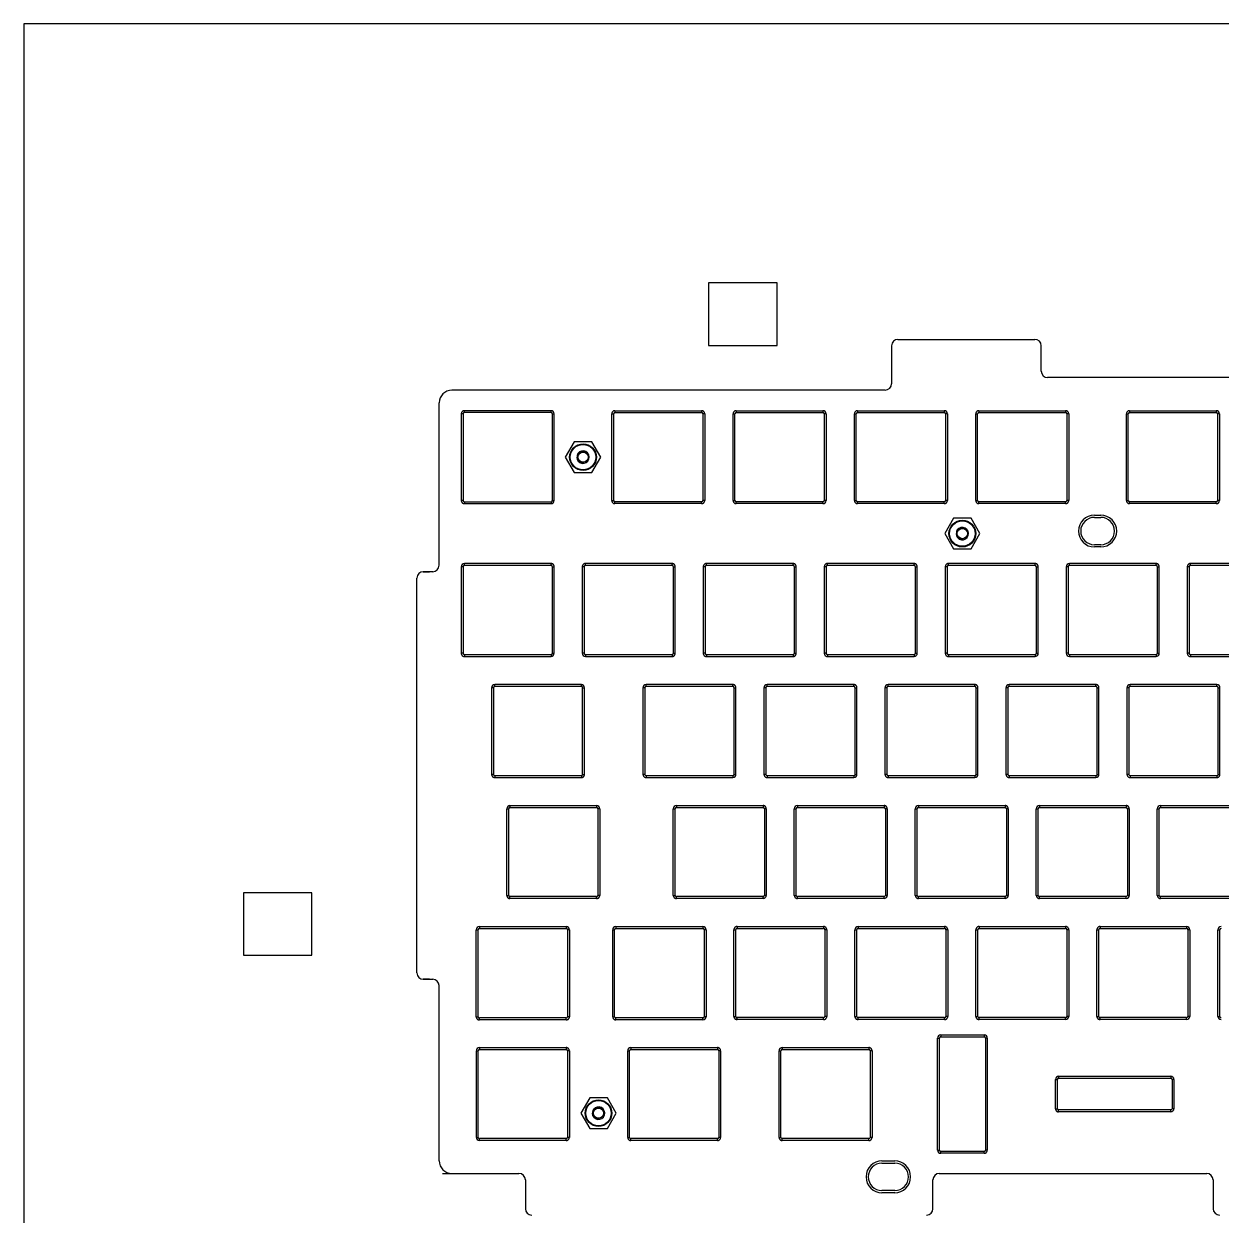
# Model space of a CAD drawing. Header units: inches. Extents: x -64 to 911, y 30 to 355.
# Drawn here: x 450.4 to 638.3, y 168.3 to 355.3 of the extents above; entities that cross this region are included whole.
import ezdxf

# ---------------------------------------------------------------- set-up
doc = ezdxf.new("R2010")
doc.units = ezdxf.units.IN
doc.layers.add('DEFAULT_2', color=8, linetype='Continuous')

msp = doc.modelspace()

# ---------------------------------------------------------------- linework, layer by layer
for p, q in [((586.59, 304.82), (586.59, 298.84)), ((587.59, 305.82), (609.09, 305.82)), ((610.09, 300.82), (610.09, 304.82)), ((656.59, 299.82), (611.09, 299.82)), ((585.59, 297.84), (517.56, 297.84)), ((515.56, 270.34), (515.56, 295.84)), ((519.03, 294.12), (519.03, 280.52)), ((519.33, 294.12), (519.03, 294.12)), ((519.33, 294.12), (519.33, 280.52)), ((519.53, 294.32), (519.53, 294.62)), ((533.13, 294.62), (519.53, 294.62)), ((533.13, 294.32), (519.53, 294.32)), ((533.13, 294.32), (533.13, 294.62)), ((533.33, 280.52), (533.33, 294.12)), ((533.33, 294.12), (533.63, 294.12)), ((533.63, 280.52), (533.63, 294.12)), ((542.66, 280.52), (542.66, 294.12)), ((542.66, 294.12), (542.96, 294.12)), ((542.96, 280.52), (542.96, 294.12)), ((543.16, 294.62), (543.16, 294.32)), ((543.16, 294.62), (556.76, 294.62)), ((543.16, 294.32), (556.76, 294.32)), ((556.76, 294.62), (556.76, 294.32)), ((556.96, 294.12), (556.96, 280.52)), ((557.26, 294.12), (556.96, 294.12)), ((557.26, 294.12), (557.26, 280.52)), ((561.71, 280.52), (561.71, 294.12)), ((561.71, 294.12), (562.01, 294.12)), ((562.01, 280.52), (562.01, 294.12)), ((562.21, 294.62), (562.21, 294.32)), ((562.21, 294.62), (575.81, 294.62)), ((562.21, 294.32), (575.81, 294.32)), ((575.81, 294.62), (575.81, 294.32)), ((576.01, 294.12), (576.01, 280.52)), ((576.31, 294.12), (576.01, 294.12)), ((576.31, 294.12), (576.31, 280.52)), ((580.76, 280.52), (580.76, 294.12)), ((580.76, 294.12), (581.06, 294.12)), ((581.06, 280.52), (581.06, 294.12)), ((581.26, 294.62), (581.26, 294.32)), ((581.26, 294.62), (594.86, 294.62)), ((581.26, 294.32), (594.86, 294.32)), ((594.86, 294.62), (594.86, 294.32)), ((595.06, 294.12), (595.06, 280.52)), ((595.36, 294.12), (595.06, 294.12)), ((595.36, 294.12), (595.36, 280.52)), ((599.81, 280.52), (599.81, 294.12)), ((599.81, 294.12), (600.11, 294.12)), ((600.11, 280.52), (600.11, 294.12)), ((600.31, 294.62), (600.31, 294.32)), ((600.31, 294.62), (613.91, 294.62)), ((600.31, 294.32), (613.91, 294.32)), ((613.91, 294.62), (613.91, 294.32)), ((614.11, 294.12), (614.11, 280.52)), ((614.41, 294.12), (614.11, 294.12)), ((614.41, 294.12), (614.41, 280.52)), ((623.47, 280.52), (623.47, 294.12)), ((623.47, 294.12), (623.77, 294.12)), ((623.77, 280.52), (623.77, 294.12)), ((623.97, 294.62), (623.97, 294.32)), ((623.97, 294.62), (637.57, 294.62)), ((623.97, 294.32), (637.57, 294.32)), ((637.57, 294.62), (637.57, 294.32)), ((637.77, 294.12), (637.77, 280.52)), ((638.07, 294.12), (637.77, 294.12)), ((638.07, 294.12), (638.07, 280.52)), ((519.33, 280.52), (519.03, 280.52)), ((519.53, 280.32), (519.53, 280.02)), ((519.53, 280.32), (533.13, 280.32)), ((533.13, 280.32), (533.13, 280.02)), ((533.33, 280.52), (533.63, 280.52)), ((542.66, 280.52), (542.96, 280.52)), ((543.16, 280.02), (543.16, 280.32)), ((556.76, 280.32), (543.16, 280.32)), ((556.76, 280.02), (556.76, 280.32)), ((557.26, 280.52), (556.96, 280.52)), ((561.71, 280.52), (562.01, 280.52)), ((562.21, 280.02), (562.21, 280.32)), ((575.81, 280.32), (562.21, 280.32)), ((575.81, 280.02), (575.81, 280.32)), ((576.31, 280.52), (576.01, 280.52)), ((580.76, 280.52), (581.06, 280.52)), ((581.26, 280.02), (581.26, 280.32)), ((594.86, 280.32), (581.26, 280.32)), ((594.86, 280.02), (594.86, 280.32)), ((595.36, 280.52), (595.06, 280.52)), ((599.81, 280.52), (600.11, 280.52)), ((600.31, 280.02), (600.31, 280.32)), ((613.91, 280.32), (600.31, 280.32)), ((613.91, 280.02), (613.91, 280.32)), ((614.41, 280.52), (614.11, 280.52)), ((623.47, 280.52), (623.77, 280.52)), ((623.97, 280.02), (623.97, 280.32)), ((637.57, 280.32), (623.97, 280.32)), ((637.57, 280.02), (637.57, 280.32)), ((638.07, 280.52), (637.77, 280.52)), ((519.53, 280.02), (533.13, 280.02)), ((556.76, 280.02), (543.16, 280.02)), ((575.81, 280.02), (562.21, 280.02)), ((594.86, 280.02), (581.26, 280.02)), ((613.91, 280.02), (600.31, 280.02)), ((618.44, 278.22), (619.44, 278.22)), ((637.57, 280.02), (623.97, 280.02)), ((618.44, 277.87), (619.44, 277.87)), ((619.44, 273.57), (618.44, 273.57)), ((619.44, 273.22), (618.44, 273.22)), ((513.06, 269.34), (514.06, 269.34)), ((514.56, 269.34), (513.06, 269.34)), ((519.03, 270.12), (519.03, 256.52)), ((519.33, 270.12), (519.03, 270.12)), ((519.33, 270.12), (519.33, 256.52)), ((519.53, 270.32), (519.53, 270.62)), ((533.13, 270.62), (519.53, 270.62)), ((533.13, 270.32), (519.53, 270.32)), ((533.13, 270.32), (533.13, 270.62)), ((533.33, 256.52), (533.33, 270.12)), ((533.33, 270.12), (533.63, 270.12)), ((533.63, 256.52), (533.63, 270.12)), ((538.03, 270.12), (538.03, 256.52)), ((538.33, 270.12), (538.03, 270.12)), ((538.33, 270.12), (538.33, 256.52)), ((538.53, 270.32), (538.53, 270.62)), ((552.13, 270.62), (538.53, 270.62)), ((552.13, 270.32), (538.53, 270.32)), ((552.13, 270.32), (552.13, 270.62)), ((552.33, 256.52), (552.33, 270.12)), ((552.33, 270.12), (552.63, 270.12)), ((552.63, 256.52), (552.63, 270.12)), ((557.03, 270.12), (557.03, 256.52)), ((557.33, 270.12), (557.03, 270.12)), ((557.33, 270.12), (557.33, 256.52)), ((557.53, 270.32), (557.53, 270.62)), ((571.13, 270.62), (557.53, 270.62)), ((571.13, 270.32), (557.53, 270.32)), ((571.13, 270.32), (571.13, 270.62)), ((571.33, 256.52), (571.33, 270.12)), ((571.33, 270.12), (571.63, 270.12)), ((571.63, 256.52), (571.63, 270.12)), ((576.03, 270.12), (576.03, 256.52)), ((576.33, 270.12), (576.03, 270.12)), ((576.33, 270.12), (576.33, 256.52)), ((576.53, 270.32), (576.53, 270.62)), ((590.13, 270.62), (576.53, 270.62)), ((590.13, 270.32), (576.53, 270.32)), ((590.13, 270.32), (590.13, 270.62)), ((590.33, 256.52), (590.33, 270.12)), ((590.33, 270.12), (590.63, 270.12)), ((590.63, 256.52), (590.63, 270.12)), ((595.03, 270.12), (595.03, 256.52)), ((595.33, 270.12), (595.03, 270.12)), ((595.33, 270.12), (595.33, 256.52)), ((595.53, 270.32), (595.53, 270.62)), ((609.13, 270.62), (595.53, 270.62)), ((609.13, 270.32), (595.53, 270.32)), ((609.13, 270.32), (609.13, 270.62)), ((609.33, 256.52), (609.33, 270.12)), ((609.33, 270.12), (609.63, 270.12)), ((609.63, 256.52), (609.63, 270.12)), ((614.03, 270.12), (614.03, 256.52)), ((614.33, 270.12), (614.03, 270.12)), ((614.33, 270.12), (614.33, 256.52)), ((614.53, 270.32), (614.53, 270.62)), ((628.13, 270.62), (614.53, 270.62)), ((628.13, 270.32), (614.53, 270.32)), ((628.13, 270.32), (628.13, 270.62)), ((628.33, 256.52), (628.33, 270.12)), ((628.33, 270.12), (628.63, 270.12)), ((628.63, 256.52), (628.63, 270.12)), ((633.03, 270.12), (633.03, 256.52)), ((633.33, 270.12), (633.03, 270.12)), ((633.33, 270.12), (633.33, 256.52)), ((633.53, 270.32), (633.53, 270.62)), ((647.13, 270.62), (633.53, 270.62)), ((647.13, 270.32), (633.53, 270.32)), ((512.06, 206.34), (512.06, 268.34)), ((519.33, 256.52), (519.03, 256.52)), ((519.53, 256.32), (519.53, 256.02)), ((519.53, 256.32), (533.13, 256.32)), ((519.53, 256.02), (533.13, 256.02)), ((533.13, 256.32), (533.13, 256.02)), ((533.33, 256.52), (533.63, 256.52)), ((538.33, 256.52), (538.03, 256.52)), ((538.53, 256.32), (538.53, 256.02)), ((538.53, 256.32), (552.13, 256.32)), ((538.53, 256.02), (552.13, 256.02)), ((552.13, 256.32), (552.13, 256.02)), ((552.33, 256.52), (552.63, 256.52)), ((557.33, 256.52), (557.03, 256.52)), ((557.53, 256.32), (557.53, 256.02)), ((557.53, 256.32), (571.13, 256.32)), ((557.53, 256.02), (571.13, 256.02)), ((571.13, 256.32), (571.13, 256.02)), ((571.33, 256.52), (571.63, 256.52)), ((576.33, 256.52), (576.03, 256.52)), ((576.53, 256.32), (576.53, 256.02)), ((576.53, 256.32), (590.13, 256.32)), ((576.53, 256.02), (590.13, 256.02)), ((590.13, 256.32), (590.13, 256.02)), ((590.33, 256.52), (590.63, 256.52)), ((595.33, 256.52), (595.03, 256.52)), ((595.53, 256.32), (595.53, 256.02)), ((595.53, 256.32), (609.13, 256.32)), ((595.53, 256.02), (609.13, 256.02)), ((609.13, 256.32), (609.13, 256.02)), ((609.33, 256.52), (609.63, 256.52)), ((614.33, 256.52), (614.03, 256.52)), ((614.53, 256.32), (614.53, 256.02)), ((614.53, 256.32), (628.13, 256.32)), ((614.53, 256.02), (628.13, 256.02)), ((628.13, 256.32), (628.13, 256.02)), ((628.33, 256.52), (628.63, 256.52)), ((633.33, 256.52), (633.03, 256.52)), ((633.53, 256.32), (633.53, 256.02)), ((633.53, 256.32), (647.13, 256.32)), ((633.53, 256.02), (647.13, 256.02)), ((523.79, 251.12), (523.79, 237.52)), ((524.09, 251.12), (523.79, 251.12)), ((524.09, 251.12), (524.09, 237.52)), ((524.29, 251.32), (524.29, 251.62)), ((537.89, 251.62), (524.29, 251.62)), ((537.89, 251.32), (524.29, 251.32)), ((537.89, 251.32), (537.89, 251.62)), ((538.09, 237.52), (538.09, 251.12)), ((538.09, 251.12), (538.39, 251.12)), ((538.39, 237.52), (538.39, 251.12)), ((547.56, 251.12), (547.56, 237.52)), ((547.86, 251.12), (547.56, 251.12)), ((547.86, 251.12), (547.86, 237.52)), ((548.06, 251.32), (548.06, 251.62)), ((561.66, 251.62), (548.06, 251.62)), ((561.66, 251.32), (548.06, 251.32)), ((561.66, 251.32), (561.66, 251.62)), ((561.86, 237.52), (561.86, 251.12)), ((561.86, 251.12), (562.16, 251.12)), ((562.16, 237.52), (562.16, 251.12)), ((566.56, 251.12), (566.56, 237.52)), ((566.86, 251.12), (566.56, 251.12)), ((566.86, 251.12), (566.86, 237.52)), ((567.06, 251.32), (567.06, 251.62)), ((580.66, 251.62), (567.06, 251.62)), ((580.66, 251.32), (567.06, 251.32)), ((580.66, 251.32), (580.66, 251.62)), ((580.86, 237.52), (580.86, 251.12)), ((580.86, 251.12), (581.16, 251.12)), ((581.16, 237.52), (581.16, 251.12)), ((585.56, 251.12), (585.56, 237.52)), ((585.86, 251.12), (585.56, 251.12)), ((585.86, 251.12), (585.86, 237.52)), ((586.06, 251.32), (586.06, 251.62)), ((599.66, 251.62), (586.06, 251.62)), ((599.66, 251.32), (586.06, 251.32)), ((599.66, 251.32), (599.66, 251.62)), ((599.86, 237.52), (599.86, 251.12)), ((599.86, 251.12), (600.16, 251.12)), ((600.16, 237.52), (600.16, 251.12)), ((604.56, 251.12), (604.56, 237.52)), ((604.86, 251.12), (604.56, 251.12)), ((604.86, 251.12), (604.86, 237.52)), ((605.06, 251.32), (605.06, 251.62)), ((618.66, 251.62), (605.06, 251.62)), ((618.66, 251.32), (605.06, 251.32)), ((618.66, 251.32), (618.66, 251.62)), ((618.86, 237.52), (618.86, 251.12)), ((618.86, 251.12), (619.16, 251.12)), ((619.16, 237.52), (619.16, 251.12)), ((623.56, 251.12), (623.56, 237.52)), ((623.86, 251.12), (623.56, 251.12)), ((623.86, 251.12), (623.86, 237.52)), ((624.06, 251.32), (624.06, 251.62)), ((637.66, 251.62), (624.06, 251.62)), ((637.66, 251.32), (624.06, 251.32)), ((637.66, 251.32), (637.66, 251.62)), ((637.86, 237.52), (637.86, 251.12)), ((637.86, 251.12), (638.16, 251.12)), ((638.16, 237.52), (638.16, 251.12)), ((524.09, 237.52), (523.79, 237.52)), ((524.29, 237.32), (524.29, 237.02)), ((524.29, 237.32), (537.89, 237.32)), ((524.29, 237.02), (537.89, 237.02)), ((537.89, 237.32), (537.89, 237.02)), ((538.09, 237.52), (538.39, 237.52)), ((547.86, 237.52), (547.56, 237.52)), ((548.06, 237.32), (548.06, 237.02)), ((548.06, 237.32), (561.66, 237.32)), ((548.06, 237.02), (561.66, 237.02)), ((561.66, 237.32), (561.66, 237.02)), ((561.86, 237.52), (562.16, 237.52)), ((566.86, 237.52), (566.56, 237.52)), ((567.06, 237.32), (567.06, 237.02)), ((567.06, 237.32), (580.66, 237.32)), ((567.06, 237.02), (580.66, 237.02)), ((580.66, 237.32), (580.66, 237.02)), ((580.86, 237.52), (581.16, 237.52)), ((585.86, 237.52), (585.56, 237.52)), ((586.06, 237.32), (586.06, 237.02)), ((586.06, 237.32), (599.66, 237.32)), ((586.06, 237.02), (599.66, 237.02)), ((599.66, 237.32), (599.66, 237.02)), ((599.86, 237.52), (600.16, 237.52)), ((604.86, 237.52), (604.56, 237.52)), ((605.06, 237.32), (605.06, 237.02)), ((605.06, 237.32), (618.66, 237.32)), ((605.06, 237.02), (618.66, 237.02)), ((618.66, 237.32), (618.66, 237.02)), ((618.86, 237.52), (619.16, 237.52)), ((623.86, 237.52), (623.56, 237.52)), ((624.06, 237.32), (624.06, 237.02)), ((624.06, 237.32), (637.66, 237.32)), ((624.06, 237.02), (637.66, 237.02)), ((637.66, 237.32), (637.66, 237.02)), ((637.86, 237.52), (638.16, 237.52)), ((526.18, 218.52), (526.18, 232.12)), ((526.18, 232.12), (526.48, 232.12)), ((526.48, 218.52), (526.48, 232.12)), ((526.68, 232.62), (526.68, 232.32)), ((526.68, 232.62), (540.28, 232.62)), ((526.68, 232.32), (540.28, 232.32)), ((540.28, 232.62), (540.28, 232.32)), ((540.48, 232.12), (540.48, 218.52)), ((540.78, 232.12), (540.48, 232.12)), ((540.78, 232.12), (540.78, 218.52)), ((552.32, 218.52), (552.32, 232.12)), ((552.32, 232.12), (552.62, 232.12)), ((552.62, 218.52), (552.62, 232.12)), ((552.82, 232.62), (552.82, 232.32)), ((552.82, 232.62), (566.42, 232.62)), ((552.82, 232.32), (566.42, 232.32)), ((566.42, 232.62), (566.42, 232.32)), ((566.62, 232.12), (566.62, 218.52)), ((566.92, 232.12), (566.62, 232.12)), ((566.92, 232.12), (566.92, 218.52)), ((571.32, 218.52), (571.32, 232.12)), ((571.32, 232.12), (571.62, 232.12)), ((571.62, 218.52), (571.62, 232.12)), ((571.82, 232.62), (571.82, 232.32)), ((571.82, 232.62), (585.42, 232.62)), ((571.82, 232.32), (585.42, 232.32)), ((585.42, 232.62), (585.42, 232.32)), ((585.62, 232.12), (585.62, 218.52)), ((585.92, 232.12), (585.62, 232.12)), ((585.92, 232.12), (585.92, 218.52)), ((590.32, 218.52), (590.32, 232.12)), ((590.32, 232.12), (590.62, 232.12)), ((590.62, 218.52), (590.62, 232.12)), ((590.82, 232.62), (590.82, 232.32)), ((590.82, 232.62), (604.42, 232.62)), ((590.82, 232.32), (604.42, 232.32)), ((604.42, 232.62), (604.42, 232.32)), ((604.62, 232.12), (604.62, 218.52)), ((604.92, 232.12), (604.62, 232.12)), ((604.92, 232.12), (604.92, 218.52)), ((609.32, 218.52), (609.32, 232.12)), ((609.32, 232.12), (609.62, 232.12)), ((609.62, 218.52), (609.62, 232.12)), ((609.82, 232.62), (609.82, 232.32)), ((609.82, 232.62), (623.42, 232.62)), ((609.82, 232.32), (623.42, 232.32)), ((623.42, 232.62), (623.42, 232.32)), ((623.62, 232.12), (623.62, 218.52)), ((623.92, 232.12), (623.62, 232.12)), ((623.92, 232.12), (623.92, 218.52)), ((628.32, 218.52), (628.32, 232.12)), ((628.32, 232.12), (628.62, 232.12)), ((628.62, 218.52), (628.62, 232.12)), ((628.82, 232.62), (628.82, 232.32)), ((628.82, 232.62), (642.42, 232.62)), ((628.82, 232.32), (642.42, 232.32)), ((526.18, 218.52), (526.48, 218.52)), ((526.68, 218.02), (526.68, 218.32)), ((540.28, 218.32), (526.68, 218.32)), ((540.28, 218.02), (540.28, 218.32)), ((540.78, 218.52), (540.48, 218.52)), ((552.32, 218.52), (552.62, 218.52)), ((552.82, 218.02), (552.82, 218.32)), ((566.42, 218.32), (552.82, 218.32)), ((566.42, 218.02), (566.42, 218.32)), ((566.92, 218.52), (566.62, 218.52)), ((571.32, 218.52), (571.62, 218.52)), ((571.82, 218.02), (571.82, 218.32)), ((585.42, 218.32), (571.82, 218.32)), ((585.42, 218.02), (585.42, 218.32)), ((585.92, 218.52), (585.62, 218.52)), ((590.32, 218.52), (590.62, 218.52)), ((590.82, 218.02), (590.82, 218.32)), ((604.42, 218.32), (590.82, 218.32)), ((604.42, 218.02), (604.42, 218.32)), ((604.92, 218.52), (604.62, 218.52)), ((609.32, 218.52), (609.62, 218.52)), ((609.82, 218.02), (609.82, 218.32)), ((623.42, 218.32), (609.82, 218.32)), ((623.42, 218.02), (623.42, 218.32)), ((623.92, 218.52), (623.62, 218.52)), ((628.32, 218.52), (628.62, 218.52)), ((628.82, 218.02), (628.82, 218.32)), ((642.42, 218.32), (628.82, 218.32)), ((540.28, 218.02), (526.68, 218.02)), ((566.42, 218.02), (552.82, 218.02)), ((585.42, 218.02), (571.82, 218.02)), ((604.42, 218.02), (590.82, 218.02)), ((623.42, 218.02), (609.82, 218.02)), ((642.42, 218.02), (628.82, 218.02)), ((521.37, 199.47), (521.37, 213.12)), ((521.37, 213.12), (521.67, 213.12)), ((521.67, 199.47), (521.67, 213.12)), ((521.87, 213.62), (521.87, 213.32)), ((521.87, 213.62), (535.52, 213.62)), ((521.87, 213.32), (535.52, 213.32)), ((535.52, 213.62), (535.52, 213.32)), ((535.72, 213.12), (535.72, 199.47)), ((536.02, 213.12), (535.72, 213.12)), ((536.02, 213.12), (536.02, 199.47)), ((542.81, 199.47), (542.81, 213.12)), ((542.81, 213.12), (543.11, 213.12)), ((543.11, 199.47), (543.11, 213.12)), ((543.31, 213.62), (543.31, 213.32)), ((543.31, 213.62), (556.96, 213.62)), ((543.31, 213.32), (556.96, 213.32)), ((556.96, 213.62), (556.96, 213.32)), ((557.16, 213.12), (557.16, 199.47)), ((557.46, 213.12), (557.16, 213.12)), ((557.46, 213.12), (557.46, 199.47)), ((561.83, 199.52), (561.83, 213.12)), ((561.83, 213.12), (562.13, 213.12)), ((562.13, 199.52), (562.13, 213.12)), ((562.33, 213.62), (562.33, 213.32)), ((562.33, 213.62), (575.93, 213.62)), ((562.33, 213.32), (575.93, 213.32)), ((575.93, 213.62), (575.93, 213.32)), ((576.13, 213.12), (576.13, 199.52)), ((576.43, 213.12), (576.13, 213.12)), ((576.43, 213.12), (576.43, 199.52)), ((580.83, 199.52), (580.83, 213.12)), ((580.83, 213.12), (581.13, 213.12)), ((581.13, 199.52), (581.13, 213.12)), ((581.33, 213.62), (581.33, 213.32)), ((581.33, 213.62), (594.93, 213.62)), ((581.33, 213.32), (594.93, 213.32)), ((594.93, 213.62), (594.93, 213.32)), ((595.13, 213.12), (595.13, 199.52)), ((595.43, 213.12), (595.13, 213.12)), ((595.43, 213.12), (595.43, 199.52)), ((599.83, 199.52), (599.83, 213.12)), ((599.83, 213.12), (600.13, 213.12)), ((600.13, 199.52), (600.13, 213.12)), ((600.33, 213.62), (600.33, 213.32)), ((600.33, 213.62), (613.93, 213.62)), ((600.33, 213.32), (613.93, 213.32)), ((613.93, 213.62), (613.93, 213.32)), ((614.13, 213.12), (614.13, 199.52)), ((614.43, 213.12), (614.13, 213.12)), ((614.43, 213.12), (614.43, 199.52)), ((618.83, 199.52), (618.83, 213.12)), ((618.83, 213.12), (619.13, 213.12)), ((619.13, 199.52), (619.13, 213.12)), ((619.33, 213.62), (619.33, 213.32)), ((619.33, 213.62), (632.93, 213.62)), ((619.33, 213.32), (632.93, 213.32)), ((632.93, 213.62), (632.93, 213.32)), ((633.13, 213.12), (633.13, 199.52)), ((633.43, 213.12), (633.13, 213.12)), ((633.43, 213.12), (633.43, 199.52)), ((637.83, 199.52), (637.83, 213.12)), ((637.83, 213.12), (638.13, 213.12)), ((638.13, 199.52), (638.13, 213.12)), ((514.06, 205.34), (513.06, 205.34)), ((513.06, 205.34), (514.56, 205.34)), ((515.56, 176.85), (515.56, 204.34)), ((521.37, 199.47), (521.67, 199.47)), ((521.87, 198.97), (521.87, 199.27)), ((535.52, 199.27), (521.87, 199.27)), ((535.52, 198.97), (535.52, 199.27)), ((536.02, 199.47), (535.72, 199.47)), ((542.81, 199.47), (543.11, 199.47)), ((543.31, 198.97), (543.31, 199.27)), ((556.96, 199.27), (543.31, 199.27)), ((556.96, 198.97), (556.96, 199.27)), ((557.46, 199.47), (557.16, 199.47)), ((561.83, 199.52), (562.13, 199.52)), ((562.33, 199.02), (562.33, 199.32)), ((575.93, 199.32), (562.33, 199.32)), ((575.93, 199.02), (575.93, 199.32)), ((576.43, 199.52), (576.13, 199.52)), ((580.83, 199.52), (581.13, 199.52)), ((581.33, 199.02), (581.33, 199.32)), ((594.93, 199.32), (581.33, 199.32)), ((594.93, 199.02), (594.93, 199.32)), ((595.43, 199.52), (595.13, 199.52)), ((599.83, 199.52), (600.13, 199.52)), ((600.33, 199.02), (600.33, 199.32)), ((613.93, 199.32), (600.33, 199.32)), ((613.93, 199.02), (613.93, 199.32)), ((614.43, 199.52), (614.13, 199.52)), ((618.83, 199.52), (619.13, 199.52)), ((619.33, 199.02), (619.33, 199.32)), ((632.93, 199.32), (619.33, 199.32)), ((632.93, 199.02), (632.93, 199.32)), ((633.43, 199.52), (633.13, 199.52)), ((637.83, 199.52), (638.13, 199.52)), ((535.52, 198.97), (521.87, 198.97)), ((556.96, 198.97), (543.31, 198.97)), ((575.93, 199.02), (562.33, 199.02)), ((594.93, 199.02), (581.33, 199.02)), ((613.93, 199.02), (600.33, 199.02)), ((632.93, 199.02), (619.33, 199.02)), ((593.83, 178.52), (593.83, 196.12)), ((593.83, 196.12), (594.13, 196.12)), ((594.13, 178.52), (594.13, 196.12)), ((594.33, 196.62), (594.33, 196.32)), ((594.33, 196.62), (601.13, 196.62)), ((594.33, 196.32), (601.13, 196.32)), ((601.13, 196.62), (601.13, 196.32)), ((601.33, 196.12), (601.33, 178.52)), ((601.63, 196.12), (601.33, 196.12)), ((601.63, 196.12), (601.63, 178.52)), ((521.4, 180.52), (521.4, 194.12)), ((521.4, 194.12), (521.7, 194.12)), ((521.7, 180.52), (521.7, 194.12)), ((521.9, 194.62), (521.9, 194.32)), ((521.9, 194.62), (535.5, 194.62)), ((521.9, 194.32), (535.5, 194.32)), ((535.5, 194.62), (535.5, 194.32)), ((535.7, 194.12), (535.7, 180.52)), ((536, 194.12), (535.7, 194.12)), ((536, 194.12), (536, 180.52)), ((545.16, 180.52), (545.16, 194.12)), ((545.16, 194.12), (545.46, 194.12)), ((545.46, 180.52), (545.46, 194.12)), ((545.66, 194.62), (545.66, 194.32)), ((545.66, 194.62), (559.26, 194.62)), ((545.66, 194.32), (559.26, 194.32)), ((559.26, 194.62), (559.26, 194.32)), ((559.46, 194.12), (559.46, 180.52)), ((559.76, 194.12), (559.46, 194.12)), ((559.76, 194.12), (559.76, 180.52)), ((568.93, 180.52), (568.93, 194.12)), ((568.93, 194.12), (569.23, 194.12)), ((569.23, 180.52), (569.23, 194.12)), ((569.43, 194.62), (569.43, 194.32)), ((569.43, 194.62), (583.03, 194.62)), ((569.43, 194.32), (583.03, 194.32)), ((583.03, 194.62), (583.03, 194.32)), ((583.23, 194.12), (583.23, 180.52)), ((583.53, 194.12), (583.23, 194.12)), ((583.53, 194.12), (583.53, 180.52)), ((612.83, 190.12), (612.83, 189.82)), ((612.83, 190.12), (630.43, 190.12)), ((630.43, 190.12), (630.43, 189.82)), ((612.33, 185.02), (612.33, 189.62)), ((612.33, 189.62), (612.63, 189.62)), ((612.63, 185.02), (612.63, 189.62)), ((612.83, 189.82), (630.43, 189.82)), ((630.93, 189.62), (630.63, 189.62)), ((630.63, 189.62), (630.63, 185.02)), ((630.93, 189.62), (630.93, 185.02)), ((612.33, 185.02), (612.63, 185.02)), ((612.83, 184.52), (612.83, 184.82)), ((630.43, 184.82), (612.83, 184.82)), ((630.43, 184.52), (612.83, 184.52)), ((630.43, 184.52), (630.43, 184.82)), ((630.93, 185.02), (630.63, 185.02)), ((521.4, 180.52), (521.7, 180.52)), ((536, 180.52), (535.7, 180.52)), ((545.16, 180.52), (545.46, 180.52)), ((559.76, 180.52), (559.46, 180.52)), ((568.93, 180.52), (569.23, 180.52)), ((583.53, 180.52), (583.23, 180.52)), ((521.9, 180.02), (521.9, 180.32)), ((535.5, 180.32), (521.9, 180.32)), ((535.5, 180.02), (521.9, 180.02)), ((535.5, 180.02), (535.5, 180.32)), ((545.66, 180.02), (545.66, 180.32)), ((559.26, 180.32), (545.66, 180.32)), ((559.26, 180.02), (545.66, 180.02)), ((559.26, 180.02), (559.26, 180.32)), ((569.43, 180.02), (569.43, 180.32)), ((583.03, 180.32), (569.43, 180.32)), ((583.03, 180.02), (569.43, 180.02)), ((583.03, 180.02), (583.03, 180.32)), ((585.09, 176.82), (587.09, 176.82)), ((593.83, 178.52), (594.13, 178.52)), ((594.33, 178.02), (594.33, 178.32)), ((601.13, 178.32), (594.33, 178.32)), ((601.13, 178.02), (594.33, 178.02)), ((601.13, 178.02), (601.13, 178.32)), ((601.63, 178.52), (601.33, 178.52)), ((516.06, 174.85), (528.09, 174.85)), ((517.56, 174.85), (528.09, 174.85)), ((585.09, 176.47), (587.09, 176.47)), ((594.09, 174.85), (636.09, 174.85)), ((529.09, 173.85), (529.09, 169.32)), ((593.09, 169.32), (593.09, 173.85)), ((637.09, 173.85), (637.09, 169.32)), ((587.09, 172.17), (585.09, 172.17)), ((587.09, 171.82), (585.09, 171.82))]:
    msp.add_line(p, q)
for points in [[(450.36, 29.51), (911.18, 29.51), (911.18, 355.34), (450.36, 355.34)], [(557.87, 304.87), (568.63, 304.87), (568.63, 314.69), (557.87, 314.69)], [(484.83, 209.11), (495.59, 209.11), (495.59, 218.93), (484.83, 218.93)]]:
    msp.add_lwpolyline(points, close=True)
for centre, radius, start, end in [((587.59, 304.82), 1, 90, 180), ((609.09, 304.82), 1, 0, 90), ((611.09, 300.82), 1, 180, 270), ((517.56, 295.84), 2, 90, 180), ((585.59, 298.84), 1, 270, 360), ((533.13, 294.12), 0.5, 0, 90), ((575.81, 294.12), 0.5, 360, 90), ((594.86, 294.12), 0.5, 360, 90), ((637.57, 294.12), 0.5, 360, 90), ((533.13, 280.52), 0.5, 270, 360), ((575.81, 280.52), 0.5, 270, 0), ((637.57, 280.52), 0.5, 270, 0), ((618.44, 275.72), 2.5, 90, 270), ((619.44, 275.72), 2.5, 270, 90), ((618.44, 275.72), 2.15, 90, 270), ((619.44, 275.72), 2.15, 270, 90), ((513.06, 268.34), 1, 90, 180), ((514.56, 270.34), 1, 270, 360), ((519.53, 270.12), 0.5, 90, 180), ((538.53, 270.12), 0.2, 90, 180), ((576.53, 270.12), 0.2, 90, 180), ((609.13, 270.12), 0.2, 0, 90), ((614.53, 270.12), 0.5, 90, 180), ((519.53, 256.52), 0.2, 180, 270), ((533.13, 256.52), 0.5, 270, 0), ((538.53, 256.52), 0.5, 180, 270), ((576.53, 256.52), 0.2, 180, 270), ((590.13, 256.52), 0.5, 270, 0), ((609.13, 256.52), 0.5, 270, 0), ((614.53, 256.52), 0.5, 180, 270), ((614.53, 256.52), 0.2, 180, 270), ((628.13, 256.52), 0.5, 270, 360), ((633.53, 256.52), 0.2, 180, 270), ((524.29, 251.12), 0.5, 90, 180), ((537.89, 251.12), 0.5, 360, 90), ((548.06, 251.12), 0.5, 90, 180), ((567.06, 251.12), 0.5, 90, 180), ((586.06, 251.12), 0.5, 90, 180), ((586.06, 251.12), 0.2, 90, 180), ((605.06, 251.12), 0.5, 90, 180), ((605.06, 251.12), 0.2, 90, 180), ((624.06, 251.12), 0.5, 90, 180), ((637.66, 251.12), 0.5, 360, 90), ((548.06, 237.52), 0.2, 180, 270), ((561.66, 237.52), 0.5, 270, 0), ((567.06, 237.52), 0.2, 180, 270), ((580.66, 237.52), 0.5, 270, 0), ((580.66, 237.52), 0.2, 270, 360), ((599.66, 237.52), 0.5, 270, 0), ((618.66, 237.52), 0.5, 270, 0), ((618.66, 237.52), 0.2, 270, 360), ((624.06, 237.52), 0.2, 180, 270), ((637.66, 237.52), 0.2, 270, 360), ((526.68, 232.12), 0.5, 90, 180), ((540.28, 232.12), 0.5, 360, 90), ((552.82, 232.12), 0.5, 90, 180), ((571.82, 232.12), 0.5, 90, 180), ((571.82, 232.12), 0.2, 90, 180), ((585.42, 232.12), 0.2, 0, 90), ((590.82, 232.12), 0.5, 90, 180), ((609.82, 232.12), 0.5, 90, 180), ((623.42, 232.12), 0.2, 0, 90), ((628.82, 232.12), 0.5, 90, 180), ((628.82, 232.12), 0.2, 90, 180), ((552.82, 218.52), 0.2, 180, 270), ((566.42, 218.52), 0.5, 270, 0), ((571.82, 218.52), 0.2, 180, 270), ((585.42, 218.52), 0.5, 270, 0), ((585.42, 218.52), 0.2, 270, 0), ((590.82, 218.52), 0.2, 180, 270), ((604.42, 218.52), 0.5, 270, 0), ((623.42, 218.52), 0.5, 270, 0), ((623.42, 218.52), 0.2, 270, 0), ((521.87, 213.12), 0.5, 90, 180), ((521.87, 213.12), 0.2, 90, 180), ((535.52, 213.12), 0.5, 360, 90), ((543.31, 213.12), 0.5, 90, 180), ((543.31, 213.12), 0.2, 90, 180), ((556.96, 213.12), 0.5, 360, 90), ((581.33, 213.12), 0.5, 90, 180), ((600.33, 213.12), 0.2, 90, 180), ((632.93, 213.12), 0.5, 0, 90), ((638.33, 213.12), 0.5, 90, 180), ((638.33, 213.12), 0.2, 90, 180), ((513.06, 206.34), 1, 180, 270), ((514.56, 204.34), 1, 360, 90), ((535.52, 199.47), 0.2, 270, 0), ((556.96, 199.47), 0.5, 270, 0), ((575.93, 199.52), 0.2, 270, 360), ((581.33, 199.52), 0.2, 180, 270), ((600.33, 199.52), 0.2, 180, 270), ((613.93, 199.52), 0.5, 270, 360), ((632.93, 199.52), 0.5, 270, 0), ((632.93, 199.52), 0.2, 270, 360), ((638.33, 199.52), 0.5, 180, 270), ((594.33, 196.12), 0.5, 90, 180), ((601.13, 196.12), 0.5, 360, 90), ((601.13, 196.12), 0.2, 0, 90), ((521.9, 194.12), 0.5, 90, 180), ((545.66, 194.12), 0.5, 90, 180), ((569.43, 194.12), 0.5, 90, 180), ((583.03, 194.12), 0.2, 0, 90), ((612.83, 189.62), 0.5, 90, 180), ((630.43, 189.62), 0.5, 360, 90), ((612.83, 185.02), 0.2, 180, 270), ((630.43, 185.02), 0.5, 270, 360), ((630.43, 185.02), 0.2, 270, 360), ((521.9, 180.52), 0.5, 180, 270), ((521.9, 180.52), 0.2, 180, 270), ((545.66, 180.52), 0.2, 180, 270), ((569.43, 180.52), 0.2, 180, 270), ((583.03, 180.52), 0.2, 270, 360), ((517.56, 176.85), 2, 180, 270), ((585.09, 174.32), 2.5, 90, 270), ((587.09, 174.32), 2.5, 270, 90), ((594.33, 178.52), 0.5, 180, 270), ((594.33, 178.52), 0.2, 180, 270), ((601.13, 178.52), 0.2, 270, 360), ((528.09, 173.85), 1, 360, 90), ((585.09, 174.32), 2.15, 90, 270), ((587.09, 174.32), 2.15, 270, 90), ((594.09, 173.85), 1, 90, 180), ((636.09, 173.85), 1, 360, 90), ((530.09, 169.32), 1, 180, 270), ((592.09, 169.32), 1, 270, 360), ((638.09, 169.32), 1, 180, 270)]:
    msp.add_arc(centre, radius, start, end)
for points, weights in [([(519.53, 294.62), (519.03, 294.62), (519.03, 294.12)], [1, 0.707106781187, 1]), ([(519.53, 294.32), (519.33, 294.32), (519.33, 294.12)], [1, 0.707106781187, 1]), ([(533.33, 294.12), (533.33, 294.32), (533.13, 294.32)], [1, 0.707106781187, 1]), ([(543.16, 294.62), (542.66, 294.62), (542.66, 294.12)], [1, 0.707106781187, 1]), ([(543.16, 294.32), (542.96, 294.32), (542.96, 294.12)], [1, 0.707106781187, 1]), ([(557.26, 294.12), (557.26, 294.62), (556.76, 294.62)], [1, 0.707106781187, 1]), ([(556.96, 294.12), (556.96, 294.32), (556.76, 294.32)], [1, 0.707106781187, 1]), ([(562.21, 294.62), (561.71, 294.62), (561.71, 294.12)], [1, 0.707106781187, 1]), ([(562.21, 294.32), (562.01, 294.32), (562.01, 294.12)], [1, 0.707106781187, 1]), ([(576.01, 294.12), (576.01, 294.32), (575.81, 294.32)], [1, 0.707106781187, 1]), ([(581.26, 294.62), (580.76, 294.62), (580.76, 294.12)], [1, 0.707106781187, 1]), ([(581.26, 294.32), (581.06, 294.32), (581.06, 294.12)], [1, 0.707106781187, 1]), ([(595.06, 294.12), (595.06, 294.32), (594.86, 294.32)], [1, 0.707106781187, 1]), ([(600.31, 294.62), (599.81, 294.62), (599.81, 294.12)], [1, 0.707106781187, 1]), ([(600.31, 294.32), (600.11, 294.32), (600.11, 294.12)], [1, 0.707106781187, 1]), ([(614.41, 294.12), (614.41, 294.62), (613.91, 294.62)], [1, 0.707106781187, 1]), ([(614.11, 294.12), (614.11, 294.32), (613.91, 294.32)], [1, 0.707106781187, 1]), ([(623.97, 294.62), (623.47, 294.62), (623.47, 294.12)], [1, 0.707106781187, 1]), ([(623.97, 294.32), (623.77, 294.32), (623.77, 294.12)], [1, 0.707106781187, 1]), ([(637.77, 294.12), (637.77, 294.32), (637.57, 294.32)], [1, 0.707106781187, 1]), ([(519.03, 280.52), (519.03, 280.02), (519.53, 280.02)], [1, 0.707106781187, 1]), ([(519.33, 280.52), (519.33, 280.32), (519.53, 280.32)], [1, 0.707106781187, 1]), ([(533.13, 280.32), (533.33, 280.32), (533.33, 280.52)], [1, 0.707106781187, 1]), ([(542.66, 280.52), (542.66, 280.02), (543.16, 280.02)], [1, 0.707106781187, 1]), ([(542.96, 280.52), (542.96, 280.32), (543.16, 280.32)], [1, 0.707106781187, 1]), ([(556.76, 280.02), (557.26, 280.02), (557.26, 280.52)], [1, 0.707106781187, 1]), ([(556.76, 280.32), (556.96, 280.32), (556.96, 280.52)], [1, 0.707106781187, 1]), ([(561.71, 280.52), (561.71, 280.02), (562.21, 280.02)], [1, 0.707106781187, 1]), ([(562.01, 280.52), (562.01, 280.32), (562.21, 280.32)], [1, 0.707106781187, 1]), ([(575.81, 280.32), (576.01, 280.32), (576.01, 280.52)], [1, 0.707106781187, 1]), ([(580.76, 280.52), (580.76, 280.02), (581.26, 280.02)], [1, 0.707106781187, 1]), ([(581.06, 280.52), (581.06, 280.32), (581.26, 280.32)], [1, 0.707106781187, 1]), ([(594.86, 280.02), (595.36, 280.02), (595.36, 280.52)], [1, 0.707106781187, 1]), ([(594.86, 280.32), (595.06, 280.32), (595.06, 280.52)], [1, 0.707106781187, 1]), ([(599.81, 280.52), (599.81, 280.02), (600.31, 280.02)], [1, 0.707106781187, 1]), ([(600.11, 280.52), (600.11, 280.32), (600.31, 280.32)], [1, 0.707106781187, 1]), ([(613.91, 280.02), (614.41, 280.02), (614.41, 280.52)], [1, 0.707106781187, 1]), ([(613.91, 280.32), (614.11, 280.32), (614.11, 280.52)], [1, 0.707106781187, 1]), ([(623.47, 280.52), (623.47, 280.02), (623.97, 280.02)], [1, 0.707106781187, 1]), ([(623.77, 280.52), (623.77, 280.32), (623.97, 280.32)], [1, 0.707106781187, 1]), ([(637.57, 280.32), (637.77, 280.32), (637.77, 280.52)], [1, 0.707106781187, 1]), ([(519.53, 270.32), (519.33, 270.32), (519.33, 270.12)], [1, 0.707106781187, 1]), ([(533.63, 270.12), (533.63, 270.62), (533.13, 270.62)], [1, 0.707106781183, 1]), ([(533.33, 270.12), (533.33, 270.32), (533.13, 270.32)], [1, 0.707106781187, 1]), ([(538.53, 270.62), (538.03, 270.62), (538.03, 270.12)], [1, 0.707106781285, 1]), ([(552.63, 270.12), (552.63, 270.62), (552.13, 270.62)], [1, 0.707106781285, 1]), ([(552.33, 270.12), (552.33, 270.32), (552.13, 270.32)], [1, 0.707106781187, 1]), ([(557.53, 270.62), (557.03, 270.62), (557.03, 270.12)], [1, 0.707106781183, 1]), ([(557.53, 270.32), (557.33, 270.32), (557.33, 270.12)], [1, 0.707106781187, 1]), ([(571.63, 270.12), (571.63, 270.62), (571.13, 270.62)], [1, 0.707106781187, 1]), ([(571.33, 270.12), (571.33, 270.32), (571.13, 270.32)], [1, 0.707106781187, 1]), ([(576.53, 270.62), (576.03, 270.62), (576.03, 270.12)], [1, 0.707106781285, 1]), ([(590.63, 270.12), (590.63, 270.62), (590.13, 270.62)], [1, 0.707106781187, 1]), ([(590.33, 270.12), (590.33, 270.32), (590.13, 270.32)], [1, 0.707106781187, 1]), ([(595.53, 270.62), (595.03, 270.62), (595.03, 270.12)], [1, 0.707106781285, 1]), ([(595.53, 270.32), (595.33, 270.32), (595.33, 270.12)], [1, 0.707106781187, 1]), ([(609.63, 270.12), (609.63, 270.62), (609.13, 270.62)], [1, 0.707106781289, 1]), ([(614.53, 270.32), (614.33, 270.32), (614.33, 270.12)], [1, 0.707106781187, 1]), ([(628.63, 270.12), (628.63, 270.62), (628.13, 270.62)], [1, 0.707106781187, 1]), ([(628.33, 270.12), (628.33, 270.32), (628.13, 270.32)], [1, 0.707106781187, 1]), ([(633.53, 270.62), (633.03, 270.62), (633.03, 270.12)], [1, 0.707106781289, 1]), ([(633.53, 270.32), (633.33, 270.32), (633.33, 270.12)], [1, 0.707106781187, 1]), ([(519.03, 256.52), (519.03, 256.02), (519.53, 256.02)], [1, 0.707106781187, 1]), ([(533.13, 256.32), (533.33, 256.32), (533.33, 256.52)], [1, 0.707106781187, 1]), ([(538.33, 256.52), (538.33, 256.32), (538.53, 256.32)], [1, 0.707106781187, 1]), ([(552.13, 256.02), (552.63, 256.02), (552.63, 256.52)], [1, 0.707106781285, 1]), ([(552.13, 256.32), (552.33, 256.32), (552.33, 256.52)], [1, 0.707106781187, 1]), ([(557.03, 256.52), (557.03, 256.02), (557.53, 256.02)], [1, 0.707106781183, 1]), ([(557.33, 256.52), (557.33, 256.32), (557.53, 256.32)], [1, 0.707106781187, 1]), ([(571.13, 256.02), (571.63, 256.02), (571.63, 256.52)], [1, 0.707106781187, 1]), ([(571.13, 256.32), (571.33, 256.32), (571.33, 256.52)], [1, 0.707106781187, 1]), ([(576.03, 256.52), (576.03, 256.02), (576.53, 256.02)], [1, 0.707106781285, 1]), ([(590.13, 256.32), (590.33, 256.32), (590.33, 256.52)], [1, 0.707106781187, 1]), ([(595.03, 256.52), (595.03, 256.02), (595.53, 256.02)], [1, 0.707106781285, 1]), ([(595.33, 256.52), (595.33, 256.32), (595.53, 256.32)], [1, 0.707106781187, 1]), ([(609.13, 256.32), (609.33, 256.32), (609.33, 256.52)], [1, 0.707106781187, 1]), ([(628.13, 256.32), (628.33, 256.32), (628.33, 256.52)], [1, 0.707106781187, 1]), ([(633.03, 256.52), (633.03, 256.02), (633.53, 256.02)], [1, 0.707106781289, 1]), ([(524.29, 251.32), (524.09, 251.32), (524.09, 251.12)], [1, 0.707106781187, 1]), ([(538.09, 251.12), (538.09, 251.32), (537.89, 251.32)], [1, 0.707106781187, 1]), ([(548.06, 251.32), (547.86, 251.32), (547.86, 251.12)], [1, 0.707106781187, 1]), ([(562.16, 251.12), (562.16, 251.62), (561.66, 251.62)], [1, 0.707106781187, 1]), ([(561.86, 251.12), (561.86, 251.32), (561.66, 251.32)], [1, 0.707106781187, 1]), ([(567.06, 251.32), (566.86, 251.32), (566.86, 251.12)], [1, 0.707106781187, 1]), ([(581.16, 251.12), (581.16, 251.62), (580.66, 251.62)], [1, 0.707106781084, 1]), ([(580.86, 251.12), (580.86, 251.32), (580.66, 251.32)], [1, 0.707106781187, 1]), ([(600.16, 251.12), (600.16, 251.62), (599.66, 251.62)], [1, 0.707106781088, 1]), ([(599.86, 251.12), (599.86, 251.32), (599.66, 251.32)], [1, 0.707106781187, 1]), ([(619.16, 251.12), (619.16, 251.62), (618.66, 251.62)], [1, 0.707106781187, 1]), ([(618.86, 251.12), (618.86, 251.32), (618.66, 251.32)], [1, 0.707106781187, 1]), ([(624.06, 251.32), (623.86, 251.32), (623.86, 251.12)], [1, 0.707106781187, 1]), ([(637.86, 251.12), (637.86, 251.32), (637.66, 251.32)], [1, 0.707106781187, 1]), ([(523.79, 237.52), (523.79, 237.02), (524.29, 237.02)], [1, 0.707106781088, 1]), ([(524.09, 237.52), (524.09, 237.32), (524.29, 237.32)], [1, 0.707106781187, 1]), ([(537.89, 237.02), (538.39, 237.02), (538.39, 237.52)], [1, 0.707106781088, 1]), ([(537.89, 237.32), (538.09, 237.32), (538.09, 237.52)], [1, 0.707106781187, 1]), ([(547.56, 237.52), (547.56, 237.02), (548.06, 237.02)], [1, 0.707106781187, 1]), ([(561.66, 237.32), (561.86, 237.32), (561.86, 237.52)], [1, 0.707106781187, 1]), ([(566.56, 237.52), (566.56, 237.02), (567.06, 237.02)], [1, 0.707106781088, 1]), ([(585.56, 237.52), (585.56, 237.02), (586.06, 237.02)], [1, 0.707106781187, 1]), ([(585.86, 237.52), (585.86, 237.32), (586.06, 237.32)], [1, 0.707106781187, 1]), ([(599.66, 237.32), (599.86, 237.32), (599.86, 237.52)], [1, 0.707106781187, 1]), ([(604.56, 237.52), (604.56, 237.02), (605.06, 237.02)], [1, 0.707106781187, 1]), ([(604.86, 237.52), (604.86, 237.32), (605.06, 237.32)], [1, 0.707106781187, 1]), ([(623.56, 237.52), (623.56, 237.02), (624.06, 237.02)], [1, 0.707106781088, 1]), ([(637.66, 237.02), (638.16, 237.02), (638.16, 237.52)], [1, 0.707106781088, 1]), ([(526.68, 232.32), (526.48, 232.32), (526.48, 232.12)], [1, 0.707106781187, 1]), ([(540.48, 232.12), (540.48, 232.32), (540.28, 232.32)], [1, 0.707106781187, 1]), ([(552.82, 232.32), (552.62, 232.32), (552.62, 232.12)], [1, 0.707106781187, 1]), ([(566.92, 232.12), (566.92, 232.62), (566.42, 232.62)], [1, 0.707106781285, 1]), ([(566.62, 232.12), (566.62, 232.32), (566.42, 232.32)], [1, 0.707106781187, 1]), ([(585.92, 232.12), (585.92, 232.62), (585.42, 232.62)], [1, 0.707106781187, 1]), ([(590.82, 232.32), (590.62, 232.32), (590.62, 232.12)], [1, 0.707106781187, 1]), ([(604.92, 232.12), (604.92, 232.62), (604.42, 232.62)], [1, 0.707106781187, 1]), ([(604.62, 232.12), (604.62, 232.32), (604.42, 232.32)], [1, 0.707106781187, 1]), ([(609.82, 232.32), (609.62, 232.32), (609.62, 232.12)], [1, 0.707106781187, 1]), ([(623.92, 232.12), (623.92, 232.62), (623.42, 232.62)], [1, 0.707106781285, 1]), ([(526.18, 218.52), (526.18, 218.02), (526.68, 218.02)], [1, 0.707106781088, 1]), ([(526.48, 218.52), (526.48, 218.32), (526.68, 218.32)], [1, 0.707106781187, 1]), ([(540.28, 218.02), (540.78, 218.02), (540.78, 218.52)], [1, 0.707106781084, 1]), ([(540.28, 218.32), (540.48, 218.32), (540.48, 218.52)], [1, 0.707106781187, 1]), ([(552.32, 218.52), (552.32, 218.02), (552.82, 218.02)], [1, 0.707106781187, 1]), ([(566.42, 218.32), (566.62, 218.32), (566.62, 218.52)], [1, 0.707106781187, 1]), ([(571.32, 218.52), (571.32, 218.02), (571.82, 218.02)], [1, 0.707106781088, 1]), ([(590.32, 218.52), (590.32, 218.02), (590.82, 218.02)], [1, 0.707106781187, 1]), ([(604.42, 218.32), (604.62, 218.32), (604.62, 218.52)], [1, 0.707106781187, 1]), ([(609.32, 218.52), (609.32, 218.02), (609.82, 218.02)], [1, 0.707106781088, 1]), ([(609.62, 218.52), (609.62, 218.32), (609.82, 218.32)], [1, 0.707106781187, 1]), ([(628.32, 218.52), (628.32, 218.02), (628.82, 218.02)], [1, 0.707106781088, 1]), ([(628.62, 218.52), (628.62, 218.32), (628.82, 218.32)], [1, 0.707106781187, 1]), ([(535.72, 213.12), (535.72, 213.32), (535.52, 213.32)], [1, 0.707106781187, 1]), ([(557.16, 213.12), (557.16, 213.32), (556.96, 213.32)], [1, 0.707106781187, 1]), ([(562.33, 213.62), (561.83, 213.62), (561.83, 213.12)], [1, 0.707106781289, 1]), ([(562.33, 213.32), (562.13, 213.32), (562.13, 213.12)], [1, 0.707106781187, 1]), ([(576.43, 213.12), (576.43, 213.62), (575.93, 213.62)], [1, 0.707106781289, 1]), ([(576.13, 213.12), (576.13, 213.32), (575.93, 213.32)], [1, 0.707106781187, 1]), ([(581.33, 213.32), (581.13, 213.32), (581.13, 213.12)], [1, 0.707106781187, 1]), ([(595.43, 213.12), (595.43, 213.62), (594.93, 213.62)], [1, 0.707106781289, 1]), ([(595.13, 213.12), (595.13, 213.32), (594.93, 213.32)], [1, 0.707106781187, 1]), ([(600.33, 213.62), (599.83, 213.62), (599.83, 213.12)], [1, 0.707106781187, 1]), ([(614.43, 213.12), (614.43, 213.62), (613.93, 213.62)], [1, 0.70710678119, 1]), ([(614.13, 213.12), (614.13, 213.32), (613.93, 213.32)], [1, 0.707106781187, 1]), ([(619.33, 213.62), (618.83, 213.62), (618.83, 213.12)], [1, 0.707106781289, 1]), ([(619.33, 213.32), (619.13, 213.32), (619.13, 213.12)], [1, 0.707106781187, 1]), ([(633.13, 213.12), (633.13, 213.32), (632.93, 213.32)], [1, 0.707106781187, 1]), ([(521.37, 199.47), (521.37, 198.97), (521.87, 198.97)], [1, 0.707106781187, 1]), ([(521.67, 199.47), (521.67, 199.27), (521.87, 199.27)], [1, 0.707106781187, 1]), ([(535.52, 198.97), (536.02, 198.97), (536.02, 199.47)], [1, 0.707106781187, 1]), ([(542.81, 199.47), (542.81, 198.97), (543.31, 198.97)], [1, 0.707106781187, 1]), ([(543.11, 199.47), (543.11, 199.27), (543.31, 199.27)], [1, 0.707106781187, 1]), ([(556.96, 199.27), (557.16, 199.27), (557.16, 199.47)], [1, 0.707106781187, 1]), ([(561.83, 199.52), (561.83, 199.02), (562.33, 199.02)], [1, 0.707106781285, 1]), ([(562.13, 199.52), (562.13, 199.32), (562.33, 199.32)], [1, 0.707106781187, 1]), ([(575.93, 199.02), (576.43, 199.02), (576.43, 199.52)], [1, 0.707106781285, 1]), ([(580.83, 199.52), (580.83, 199.02), (581.33, 199.02)], [1, 0.707106781187, 1]), ([(594.93, 199.02), (595.43, 199.02), (595.43, 199.52)], [1, 0.707106781285, 1]), ([(594.93, 199.32), (595.13, 199.32), (595.13, 199.52)], [1, 0.707106781187, 1]), ([(599.83, 199.52), (599.83, 199.02), (600.33, 199.02)], [1, 0.707106781183, 1]), ([(613.93, 199.32), (614.13, 199.32), (614.13, 199.52)], [1, 0.707106781187, 1]), ([(618.83, 199.52), (618.83, 199.02), (619.33, 199.02)], [1, 0.707106781285, 1]), ([(619.13, 199.52), (619.13, 199.32), (619.33, 199.32)], [1, 0.707106781187, 1]), ([(638.13, 199.52), (638.13, 199.32), (638.33, 199.32)], [1, 0.707106781187, 1]), ([(594.33, 196.32), (594.13, 196.32), (594.13, 196.12)], [1, 0.707106781187, 1]), ([(521.9, 194.32), (521.7, 194.32), (521.7, 194.12)], [1, 0.707106781187, 1]), ([(536, 194.12), (536, 194.62), (535.5, 194.62)], [1, 0.707106781088, 1]), ([(535.7, 194.12), (535.7, 194.32), (535.5, 194.32)], [1, 0.707106781187, 1]), ([(545.66, 194.32), (545.46, 194.32), (545.46, 194.12)], [1, 0.707106781187, 1]), ([(559.76, 194.12), (559.76, 194.62), (559.26, 194.62)], [1, 0.707106781187, 1]), ([(559.46, 194.12), (559.46, 194.32), (559.26, 194.32)], [1, 0.707106781187, 1]), ([(569.43, 194.32), (569.23, 194.32), (569.23, 194.12)], [1, 0.707106781187, 1]), ([(583.53, 194.12), (583.53, 194.62), (583.03, 194.62)], [1, 0.707106781187, 1]), ([(612.83, 189.82), (612.63, 189.82), (612.63, 189.62)], [1, 0.707106781187, 1]), ([(630.63, 189.62), (630.63, 189.82), (630.43, 189.82)], [1, 0.707106781187, 1]), ([(612.33, 185.02), (612.33, 184.52), (612.83, 184.52)], [1, 0.707106781187, 1]), ([(535.5, 180.02), (536, 180.02), (536, 180.52)], [1, 0.707106781088, 1]), ([(535.5, 180.32), (535.7, 180.32), (535.7, 180.52)], [1, 0.707106781187, 1]), ([(545.16, 180.52), (545.16, 180.02), (545.66, 180.02)], [1, 0.70710678119, 1]), ([(559.26, 180.02), (559.76, 180.02), (559.76, 180.52)], [1, 0.707106781187, 1]), ([(559.26, 180.32), (559.46, 180.32), (559.46, 180.52)], [1, 0.707106781187, 1]), ([(568.93, 180.52), (568.93, 180.02), (569.43, 180.02)], [1, 0.707106781084, 1]), ([(583.03, 180.02), (583.53, 180.02), (583.53, 180.52)], [1, 0.707106781187, 1]), ([(601.13, 178.02), (601.63, 178.02), (601.63, 178.52)], [1, 0.707106781187, 1])]:
    msp.add_rational_spline(points, weights, degree=2)
at = {"layer": 'DEFAULT_2'}
for p, q in [((536.76, 289.72), (535.37, 287.32)), ((539.53, 289.72), (536.76, 289.72)), ((540.92, 287.32), (539.53, 289.72)), ((535.37, 287.32), (536.76, 284.92)), ((537.16, 287.32), (537.35, 287.32)), ((539.53, 284.92), (540.92, 287.32)), ((536.76, 284.92), (539.53, 284.92)), ((596.32, 277.72), (594.94, 275.32)), ((599.09, 277.72), (596.32, 277.72)), ((600.48, 275.32), (599.09, 277.72)), ((594.94, 275.32), (596.32, 272.92)), ((596.72, 275.32), (596.91, 275.32)), ((599.09, 272.92), (600.48, 275.32)), ((596.32, 272.92), (599.09, 272.92)), ((539.2, 186.72), (537.81, 184.32)), ((541.97, 186.72), (539.2, 186.72)), ((543.35, 184.32), (541.97, 186.72)), ((537.81, 184.32), (539.2, 181.92)), ((539.6, 184.32), (539.78, 184.32)), ((541.97, 181.92), (543.35, 184.32)), ((539.2, 181.92), (541.97, 181.92))]:
    msp.add_line(p, q, dxfattribs=at)
for centre, radius in [((538.15, 287.32), 2.1), ((538.15, 287.32), 2), ((538.15, 287.32), 0.8), ((597.71, 275.32), 2.1), ((597.71, 275.32), 2), ((597.71, 275.32), 0.8), ((540.58, 184.32), 2.1), ((540.58, 184.32), 2), ((540.58, 184.32), 0.8)]:
    msp.add_circle(centre, radius, dxfattribs=at)
for centre in [(538.15, 287.32), (597.71, 275.32), (540.58, 184.32)]:
    msp.add_arc(centre, 0.984, 180, 144, dxfattribs=at)
for points, knots in [([(537.35, 287.9), (537.33, 287.86), (537.29, 287.78), (537.24, 287.66), (537.21, 287.53), (537.2, 287.4), (537.21, 287.26), (537.24, 287.13), (537.29, 287.01), (537.36, 286.89), (537.44, 286.79), (537.54, 286.69), (537.64, 286.62), (537.76, 286.56), (537.89, 286.52), (538.02, 286.5), (538.16, 286.51), (538.25, 286.52), (538.29, 286.54)], [0, 0, 0, 0, 0.062497, 0.125016, 0.187516, 0.250021, 0.312525, 0.375028, 0.43753, 0.500031, 0.562531, 0.62503, 0.687529, 0.750026, 0.812522, 0.875014, 0.937513, 1, 1, 1, 1]), ([(538.87, 287.67), (538.85, 287.71), (538.82, 287.78), (538.76, 287.88), (538.69, 287.96), (538.57, 288.07), (538.41, 288.17), (538.22, 288.22), (538.06, 288.23), (537.95, 288.22), (537.83, 288.2), (537.69, 288.16), (537.52, 288.06), (537.4, 287.96), (537.35, 287.9)], [0, 0, 0, 0, 0.062568, 0.125154, 0.187725, 0.250304, 0.375177, 0.500064, 0.562637, 0.6252, 0.687752, 0.750297, 0.875144, 1, 1, 1, 1]), ([(596.91, 275.9), (596.86, 275.83), (596.79, 275.66), (596.76, 275.44), (596.78, 275.26), (596.8, 275.13), (596.85, 275.01), (596.92, 274.89), (597, 274.79), (597.1, 274.69), (597.21, 274.62), (597.33, 274.56), (597.45, 274.52), (597.59, 274.5), (597.72, 274.51), (597.81, 274.52), (597.85, 274.54)], [0, 0, 0, 0, 0.124798, 0.24957, 0.312112, 0.374652, 0.437192, 0.49973, 0.562268, 0.624804, 0.687341, 0.749875, 0.81241, 0.874939, 0.937475, 1, 1, 1, 1]), ([(598.43, 275.67), (598.42, 275.71), (598.38, 275.78), (598.32, 275.88), (598.25, 275.96), (598.14, 276.07), (597.97, 276.17), (597.78, 276.22), (597.63, 276.23), (597.51, 276.22), (597.4, 276.2), (597.25, 276.16), (597.08, 276.06), (596.96, 275.96), (596.91, 275.9)], [0, 0, 0, 0, 0.062568, 0.125154, 0.187725, 0.250304, 0.375177, 0.500064, 0.562637, 0.6252, 0.687752, 0.750297, 0.875144, 1, 1, 1, 1]), ([(539.79, 184.9), (539.76, 184.86), (539.72, 184.78), (539.68, 184.66), (539.65, 184.53), (539.64, 184.4), (539.65, 184.26), (539.68, 184.13), (539.73, 184.01), (539.79, 183.89), (539.87, 183.79), (539.97, 183.69), (540.08, 183.62), (540.2, 183.56), (540.33, 183.52), (540.46, 183.5), (540.59, 183.51), (540.68, 183.52), (540.72, 183.54)], [0, 0, 0, 0, 0.062497, 0.125016, 0.187516, 0.250021, 0.312525, 0.375028, 0.43753, 0.500031, 0.562531, 0.62503, 0.687529, 0.750026, 0.812522, 0.875014, 0.937513, 1, 1, 1, 1]), ([(541.3, 184.67), (541.29, 184.71), (541.26, 184.78), (541.2, 184.88), (541.12, 184.96), (541.01, 185.07), (540.84, 185.17), (540.65, 185.22), (540.5, 185.23), (540.38, 185.22), (540.27, 185.2), (540.12, 185.16), (539.95, 185.06), (539.84, 184.96), (539.79, 184.9)], [0, 0, 0, 0, 0.062568, 0.125154, 0.187725, 0.250304, 0.375177, 0.500064, 0.562637, 0.6252, 0.687752, 0.750297, 0.875144, 1, 1, 1, 1])]:
    msp.add_open_spline(points, degree=3, knots=knots, dxfattribs=at)

doc.saveas('drawing.dxf')
